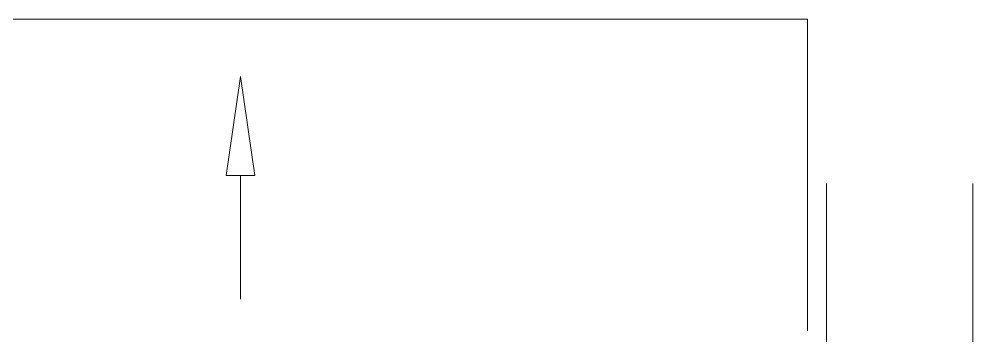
# Model space of a CAD drawing. Extents: x -965262 to 1142518, y -357520 to 71675.
# Drawn here: x -802365 to -799107, y -186935 to -185852 of the extents above; entities that cross this region are included whole.
import ezdxf

# ---------------------------------------------------------------- set-up
doc = ezdxf.new("R2010")
doc.units = 0
doc.header["$LTSCALE"] = 10
doc.linetypes.add('DOTE', pattern=[2.42, 2, -0.2, 0.02, -0.2])
doc.layers.get('0').update_dxf_attribs({"linetype": 'CONTINUOUS', "lineweight": 30})
doc.layers.add('DOTE', color=7, linetype='DOTE', lineweight=9)

msp = doc.modelspace()

# ---------------------------------------------------------------- linework, layer by layer
at = {"lineweight": 15}
for p, q in [((-803607, -185852.1, -1808.5), (-799672.1, -185852.1, -1808.5)), ((-799672.1, -185852.1, -1808.5), (-799672.1, -186917.1, -1808.5)), ((-801609, -186047.8, -1808.5), (-801658, -186387.1, -1808.5)), ((-801609, -186047.8, -1808.5), (-801560, -186387.1, -1808.5)), ((-801560, -186387.1, -1808.5), (-801658, -186387.1, -1808.5)), ((-801609, -186809.4, -1808.5), (-801609, -186387.1, -1808.5))]:
    msp.add_line(p, q, dxfattribs=at)
at = {"layer": 'DOTE', "ltscale": 100, "extrusion": (0, -1, 0)}
for p, q in [((-799607.4, -186414.1, -3259.8), (-799607.4, -236035, -1808.5)), ((-799107.4, -186414.1, -3259.8), (-799107.4, -237687.4, -3259.8))]:
    msp.add_line(p, q, dxfattribs=at)

doc.saveas('drawing.dxf')
